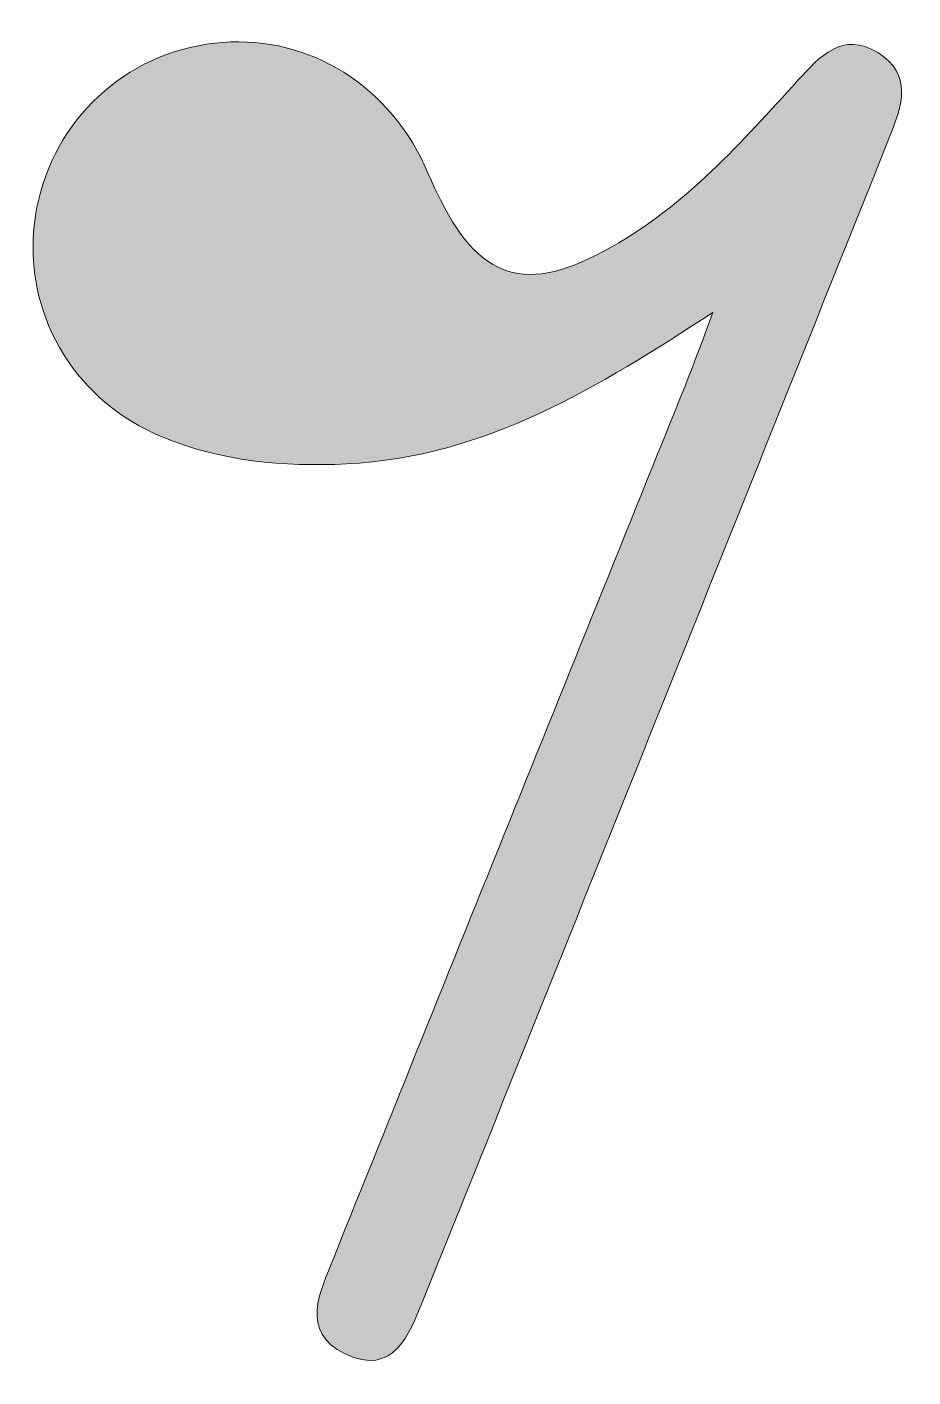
# Model space of a CAD drawing. Header units: inches. Extents: x 45.2 to 54.4, y -57.1 to -43.2.
import ezdxf

# ---------------------------------------------------------------- set-up
doc = ezdxf.new("R2010")
doc.units = ezdxf.units.IN
doc.header["$MEASUREMENT"] = 0
doc.layers.add('Layer 1', color=7, linetype='Continuous')

msp = doc.modelspace()

# ---------------------------------------------------------------- hatches: boundary and pattern name
at = {"layer": 'Layer 1', "true_color": 0x231f20}
h = msp.add_hatch(color=250, dxfattribs=at)
edge = h.paths.add_edge_path()
edge.add_spline(control_points=[(52.334, -46.112), (51.149, -46.882), (49.993, -47.606), (48.545, -47.678), (47.889, -47.711), (47.248, -47.652), (46.637, -47.398), (45.76, -47.033), (45.24, -46.196), (45.309, -45.278), (45.377, -44.356), (46.035, -43.581), (46.928, -43.373), (47.832, -43.161), (48.72, -43.537), (49.227, -44.356), (49.326, -44.516), (49.393, -44.694), (49.474, -44.865), (49.912, -45.786), (50.397, -45.939), (51.288, -45.435), (52.055, -45.001), (52.631, -44.353), (53.213, -43.712), (53.438, -43.465), (53.672, -43.203), (54.038, -43.426), (54.403, -43.649), (54.289, -43.978), (54.164, -44.29), (52.555, -48.304), (50.949, -52.319), (49.334, -56.33), (49.194, -56.678), (49.03, -57.119), (48.531, -56.879), (48.054, -56.65), (48.273, -56.234), (48.412, -55.887), (49.621, -52.879), (50.837, -49.872), (52.049, -46.864), (52.149, -46.616), (52.239, -46.363), (52.334, -46.112)], knot_values=[0, 0, 0, 0, 1, 1, 1, 2, 2, 2, 3, 3, 3, 4, 4, 4, 5, 5, 5, 6, 6, 6, 7, 7, 7, 8, 8, 8, 9, 9, 9, 10, 10, 10, 11, 11, 11, 12, 12, 12, 13, 13, 13, 14, 14, 14, 15, 15, 15, 15], degree=3, periodic=1)

# ---------------------------------------------------------------- linework, layer by layer
at = {"layer": 'Layer 1', "lineweight": 0}
msp.add_open_spline([(52.334, -46.112), (51.149, -46.882), (49.993, -47.606), (48.545, -47.678), (47.889, -47.711), (47.248, -47.652), (46.637, -47.398), (45.76, -47.033), (45.24, -46.196), (45.309, -45.278), (45.377, -44.356), (46.035, -43.581), (46.928, -43.373), (47.832, -43.161), (48.72, -43.537), (49.227, -44.356), (49.326, -44.516), (49.393, -44.694), (49.474, -44.865), (49.912, -45.786), (50.397, -45.939), (51.288, -45.435), (52.055, -45.001), (52.631, -44.353), (53.213, -43.712), (53.438, -43.465), (53.672, -43.203), (54.038, -43.426), (54.403, -43.649), (54.289, -43.978), (54.164, -44.29), (52.555, -48.304), (50.949, -52.319), (49.334, -56.33), (49.194, -56.678), (49.03, -57.119), (48.531, -56.879), (48.054, -56.65), (48.273, -56.234), (48.412, -55.887), (49.621, -52.879), (50.837, -49.872), (52.049, -46.864), (52.149, -46.616), (52.239, -46.363), (52.334, -46.112)], degree=3, knots=[0, 0, 0, 0, 1, 1, 1, 2, 2, 2, 3, 3, 3, 4, 4, 4, 5, 5, 5, 6, 6, 6, 7, 7, 7, 8, 8, 8, 9, 9, 9, 10, 10, 10, 11, 11, 11, 12, 12, 12, 13, 13, 13, 14, 14, 14, 15, 15, 15, 15], dxfattribs=at)

doc.saveas('drawing.dxf')
